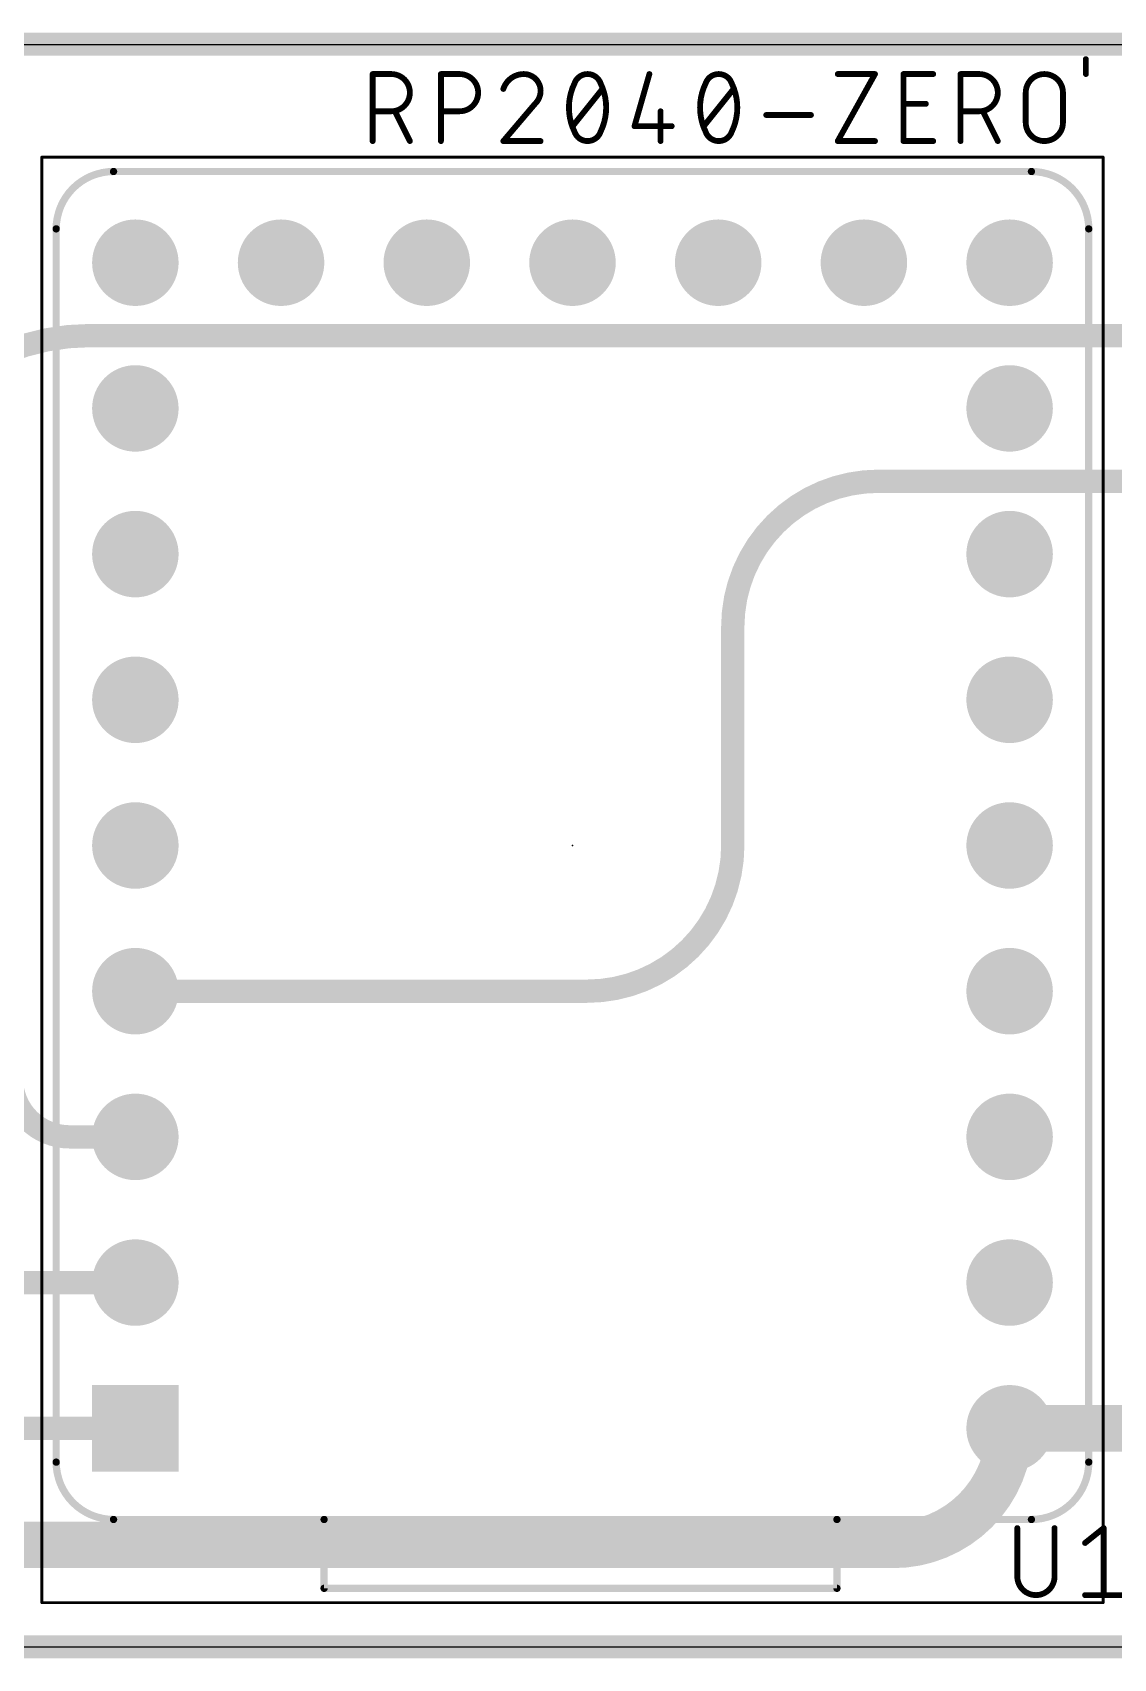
# Model space of a CAD drawing. Extents: x -0.2 to 50.5, y 11.2 to 39.6.
# Drawn here: x 13.45 to 32.29, y 11.23 to 39.57 of the extents above; entities that cross this region are included whole.
import ezdxf

# ---------------------------------------------------------------- set-up
doc = ezdxf.new("R2010")
doc.units = 0
for name, color, linetype in [('1', 12, 'CONTINUOUS'), ('17', 110, 'CONTINUOUS'), ('20', 31, 'CONTINUOUS'), ('21', 253, 'CONTINUOUS'), ('23', 53, 'CONTINUOUS'), ('25', 253, 'CONTINUOUS'), ('27', 253, 'CONTINUOUS'), ('39', 12, 'CONTINUOUS'), ('51', 253, 'CONTINUOUS')]:
    doc.layers.add(name, color=color, linetype=linetype)

# ---------------------------------------------------------------- blocks, each defined once
blk = doc.blocks.new('SQUAREP')
blk.add_solid([(-0.5, -0.5), (0.5, -0.5), (-0.5, 0.5), (0.5, 0.5)])
blk = doc.blocks.new('ROUNDP')
at = {"const_width": 0.5}
blk.add_lwpolyline([(0, -0.25, 1), (0, 0.25, 1), (0, -0.25)], format="xyb", dxfattribs=at)

msp = doc.modelspace()

# ---------------------------------------------------------------- linework, layer by layer
at = {"layer": '1'}
for points, const_width in [([(50.165, 39.37), (0, 39.37)], 0.4064), ([(36.56, 34.29), (14.453, 34.29)], 0.4064), ([(28.194, 31.75), (34.29, 31.75)], 0.4064), ([(25.654, 25.4), (25.654, 29.21)], 0.4064), ([(15.24, 22.86), (23.114, 22.86)], 0.4064), ([(14.097, 20.32), (15.24, 20.32)], 0.4064), ([(9.89, 17.78), (15.24, 17.78)], 0.4064), ([(30.48, 15.24), (34.6, 15.24)], 0.8128), ([(7.89, 15.24), (15.24, 15.24)], 0.4064), ([(5.89, 13.208), (28.448, 13.208)], 0.8128), ([(0, 11.43), (50.292, 11.43)], 0.4064)]:
    msp.add_lwpolyline(points, dxfattribs=dict(at, const_width=const_width))
for points, const_width in [([(14.453, 34.29, 0.4142), (10.541, 30.378)], 0.4064), ([(14.453, 34.3916, 1), (14.453, 34.1884)], 0.2032), ([(14.453, 34.1884, 1), (14.453, 34.3916)], 0.2032), ([(28.194, 31.75, 0.4142), (25.654, 29.21)], 0.4064), ([(28.194, 31.8516, 1), (28.194, 31.6484)], 0.2032), ([(28.194, 31.6484, 1), (28.194, 31.8516)], 0.2032), ([(25.7556, 29.21, 1), (25.5524, 29.21)], 0.2032), ([(25.5524, 29.21, 1), (25.7556, 29.21)], 0.2032), ([(23.114, 22.86, 0.4142), (25.654, 25.4)], 0.4064), ([(25.7556, 25.4, 1), (25.5524, 25.4)], 0.2032), ([(25.5524, 25.4, 1), (25.7556, 25.4)], 0.2032), ([(15.24, 22.9616, 1), (15.24, 22.7584)], 0.2032), ([(23.114, 22.9616, 1), (23.114, 22.7584)], 0.2032), ([(23.114, 22.7584, 1), (23.114, 22.9616)], 0.2032), ([(13.081, 21.336, 0.4142), (14.097, 20.32)], 0.4064), ([(14.097, 20.4216, 1), (14.097, 20.2184)], 0.2032), ([(14.097, 20.2184, 1), (14.097, 20.4216)], 0.2032), ([(15.24, 20.2184, 1), (15.24, 20.4216)], 0.2032), ([(15.24, 17.6784, 1), (15.24, 17.8816)], 0.2032), ([(28.448, 13.208, 0.4142), (30.48, 15.24)], 0.8128), ([(30.48, 15.4432, 1), (30.48, 15.0368)], 0.4064), ([(30.6832, 15.24, 1), (30.2768, 15.24)], 0.4064), ([(15.24, 15.1384, 1), (15.24, 15.3416)], 0.2032), ([(28.448, 13.4112, 1), (28.448, 13.0048)], 0.4064), ([(28.448, 13.0048, 1), (28.448, 13.4112)], 0.4064)]:
    msp.add_lwpolyline(points, format="xyb", dxfattribs=dict(at, const_width=const_width))
at = {"layer": '20'}
for p, q in [((50.47, 39.36), (0, 39.36)), ((0, 11.43), (50.47, 11.43))]:
    msp.add_line(p, q, dxfattribs=at)
at = {"layer": '21'}
for points, const_width in [([(14.86, 37.15, 0.4142), (13.86, 36.15)], 0.127), ([(14.86, 37.1818, 1), (14.86, 37.1182)], 0.0635), ([(14.86, 37.1182, 1), (14.86, 37.1818)], 0.0635), ([(30.86, 37.1818, 1), (30.86, 37.1182)], 0.0635), ([(31.86, 36.15, 0.4142), (30.86, 37.15)], 0.127), ([(30.86, 37.1182, 1), (30.86, 37.1818)], 0.0635), ([(13.8918, 36.15, 1), (13.8283, 36.15)], 0.0635), ([(13.8283, 36.15, 1), (13.8918, 36.15)], 0.0635), ([(31.8918, 36.15, 1), (31.8283, 36.15)], 0.0635), ([(31.8283, 36.15, 1), (31.8918, 36.15)], 0.0635), ([(13.86, 14.65, 0.4142), (14.86, 13.65)], 0.127), ([(13.8918, 14.65, 1), (13.8283, 14.65)], 0.0635), ([(13.8283, 14.65, 1), (13.8918, 14.65)], 0.0635), ([(30.86, 13.65, 0.4142), (31.86, 14.65)], 0.127), ([(31.8918, 14.65, 1), (31.8283, 14.65)], 0.0635), ([(31.8283, 14.65, 1), (31.8918, 14.65)], 0.0635), ([(14.86, 13.6818, 1), (14.86, 13.6182)], 0.0635), ([(14.86, 13.6182, 1), (14.86, 13.6818)], 0.0635), ([(30.86, 13.6818, 1), (30.86, 13.6182)], 0.0635), ([(30.86, 13.6182, 1), (30.86, 13.6818)], 0.0635)]:
    msp.add_lwpolyline(points, format="xyb", dxfattribs=dict(at, const_width=const_width))
at = {"layer": '21', "const_width": 0.127}
for points in [[(30.86, 37.15), (14.86, 37.15)], [(13.86, 36.15), (13.86, 14.65)], [(31.86, 14.65), (31.86, 36.15)], [(14.86, 13.65), (30.86, 13.65)]]:
    msp.add_lwpolyline(points, dxfattribs=at)
at = {"layer": '23'}
msp.add_point((22.86, 25.4), dxfattribs=at)
at = {"layer": '25', "const_width": 0.1016}
for points in [[(30.614, 13.5002), (30.614, 12.6564)], [(31.2631, 12.6564), (31.2631, 13.5002)], [(31.7951, 13.2406), (32.1196, 13.5002)], [(32.1196, 13.5002), (32.1196, 12.3318)], [(31.7951, 12.3318), (32.4442, 12.3318)]]:
    msp.add_lwpolyline(points, dxfattribs=at)
at = {"layer": '25'}
for points, const_width in [([(30.6394, 13.5002, 1), (30.5886, 13.5002)], 0.0508), ([(31.2885, 13.5002, 1), (31.2377, 13.5002)], 0.0508), ([(32.145, 13.5002, 1), (32.0942, 13.5002)], 0.0508), ([(32.1355, 13.4804, 1), (32.1038, 13.52)], 0.0508), ([(31.7792, 13.2604, 1), (31.811, 13.2207)], 0.0508), ([(30.614, 12.6564, 1), (31.2631, 12.6564)], 0.1016), ([(30.6394, 12.6564, 1), (30.5886, 12.6564)], 0.0508), ([(30.5886, 12.6564, 1), (30.6394, 12.6564)], 0.0508), ([(31.2885, 12.6564, 1), (31.2377, 12.6564)], 0.0508), ([(31.2377, 12.6564, 1), (31.2885, 12.6564)], 0.0508), ([(31.7951, 12.3572, 1), (31.7951, 12.3064)], 0.0508), ([(32.0942, 12.3318, 1), (32.145, 12.3318)], 0.0508)]:
    msp.add_lwpolyline(points, format="xyb", dxfattribs=dict(at, const_width=const_width))
at = {"layer": '27', "const_width": 0.1016}
for points in [[(31.8092, 38.8492), (31.8092, 39.1088)], [(19.3762, 37.6808), (19.3762, 38.8492)], [(19.3762, 38.8492), (19.7008, 38.8492)], [(20.5669, 37.6808), (20.5669, 38.8492)], [(20.5669, 38.8492), (20.8915, 38.8492)], [(24.2005, 38.8492), (23.9409, 37.9404)], [(27.4842, 38.8492), (28.1333, 38.8492)], [(28.1333, 38.8492), (27.4842, 37.6808)], [(28.6294, 37.6808), (28.6294, 38.8492)], [(28.6294, 38.8492), (29.1487, 38.8492)], [(29.6251, 37.6808), (29.6251, 38.8492)], [(29.6251, 38.8492), (29.9497, 38.8492)], [(22.8628, 37.9404), (23.3821, 38.5896)], [(25.1488, 37.9404), (25.6681, 38.5896)], [(30.7607, 38.0054), (30.7607, 38.5246)], [(31.4099, 38.5246), (31.4099, 38.0054)], [(22.2066, 38.3299), (21.6549, 37.6808)], [(28.6294, 38.3299), (29.0189, 38.3299)], [(19.7008, 38.2001), (19.3762, 38.2001)], [(20.0253, 37.6808), (19.7657, 38.2001)], [(20.8915, 38.2001), (20.5669, 38.2001)], [(23.9409, 37.9404), (24.59, 37.9404)], [(24.3952, 38.2001), (24.3952, 37.6808)], [(26.2381, 38.1352), (27.0171, 38.1352)], [(29.9497, 38.2001), (29.6251, 38.2001)], [(30.2742, 37.6808), (30.0146, 38.2001)], [(21.6549, 37.6808), (22.304, 37.6808)], [(27.4842, 37.6808), (28.1333, 37.6808)], [(29.1487, 37.6808), (28.6294, 37.6808)]]:
    msp.add_lwpolyline(points, dxfattribs=at)
at = {"layer": '27'}
for points, const_width in [([(31.8346, 39.1088, 1), (31.7838, 39.1088)], 0.0508), ([(19.4016, 38.8492, 1), (19.3508, 38.8492)], 0.0508), ([(19.3762, 38.8746, 1), (19.3762, 38.8238)], 0.0508), ([(19.7008, 38.2001, 1), (19.7008, 38.8492)], 0.1016), ([(19.7008, 38.8746, 1), (19.7008, 38.8238)], 0.0508), ([(19.7008, 38.8238, 1), (19.7008, 38.8746)], 0.0508), ([(20.5923, 38.8492, 1), (20.5415, 38.8492)], 0.0508), ([(20.5669, 38.8746, 1), (20.5669, 38.8238)], 0.0508), ([(20.8915, 38.2001, 1), (20.8915, 38.8492)], 0.1016), ([(20.8915, 38.8746, 1), (20.8915, 38.8238)], 0.0508), ([(20.8915, 38.8238, 1), (20.8915, 38.8746)], 0.0508), ([(22.0119, 38.8492, 0.3252), (21.6549, 38.5896)], 0.1016), ([(22.304, 38.5571, 0.4142), (22.0119, 38.8492)], 0.1016), ([(22.0119, 38.8746, 1), (22.0119, 38.8238)], 0.0508), ([(22.0119, 38.8238, 1), (22.0119, 38.8746)], 0.0508), ([(23.1224, 38.8492, 0.3205), (22.8952, 38.6869)], 0.1016), ([(23.3496, 38.6869, 0.3205), (23.1224, 38.8492)], 0.1016), ([(23.1224, 38.8746, 1), (23.1224, 38.8238)], 0.0508), ([(23.1224, 38.8238, 1), (23.1224, 38.8746)], 0.0508), ([(24.2249, 38.8422, 1), (24.1761, 38.8562)], 0.0508), ([(25.4084, 38.8492, 0.3205), (25.1812, 38.6869)], 0.1016), ([(25.6356, 38.6869, 0.3205), (25.4084, 38.8492)], 0.1016), ([(25.4084, 38.8746, 1), (25.4084, 38.8238)], 0.0508), ([(25.4084, 38.8238, 1), (25.4084, 38.8746)], 0.0508), ([(27.4842, 38.8746, 1), (27.4842, 38.8238)], 0.0508), ([(28.1555, 38.8369, 1), (28.1111, 38.8615)], 0.0508), ([(28.1333, 38.8238, 1), (28.1333, 38.8746)], 0.0508), ([(28.6548, 38.8492, 1), (28.604, 38.8492)], 0.0508), ([(28.6294, 38.8746, 1), (28.6294, 38.8238)], 0.0508), ([(29.1487, 38.8238, 1), (29.1487, 38.8746)], 0.0508), ([(29.6505, 38.8492, 1), (29.5997, 38.8492)], 0.0508), ([(29.6251, 38.8746, 1), (29.6251, 38.8238)], 0.0508), ([(29.9497, 38.2001, 1), (29.9497, 38.8492)], 0.1016), ([(29.9497, 38.8746, 1), (29.9497, 38.8238)], 0.0508), ([(29.9497, 38.8238, 1), (29.9497, 38.8746)], 0.0508), ([(31.4099, 38.5246, 1), (30.7607, 38.5246)], 0.1016), ([(31.7838, 38.8492, 1), (31.8346, 38.8492)], 0.0508), ([(21.6307, 38.5974, 1), (21.679, 38.5817)], 0.0508), ([(22.2066, 38.3299, 0.2053), (22.304, 38.5571)], 0.1016), ([(22.3294, 38.5571, 1), (22.2786, 38.5571)], 0.0508), ([(22.2786, 38.5571, 1), (22.3294, 38.5571)], 0.0508), ([(22.8952, 38.6869, 0.1139), (22.7979, 38.265)], 0.1016), ([(22.8712, 38.6952, 1), (22.9193, 38.6787)], 0.0508), ([(22.9181, 38.6758, 1), (22.8724, 38.6981)], 0.0508), ([(23.447, 38.265, 0.1139), (23.3496, 38.6869)], 0.1016), ([(23.3724, 38.6981, 1), (23.3268, 38.6758)], 0.0508), ([(23.3256, 38.6787, 1), (23.3736, 38.6952)], 0.0508), ([(23.4019, 38.5737, 1), (23.3622, 38.6054)], 0.0508), ([(25.1812, 38.6869, 0.1139), (25.0839, 38.265)], 0.1016), ([(25.1572, 38.6952, 1), (25.2052, 38.6787)], 0.0508), ([(25.2041, 38.6758, 1), (25.1584, 38.6981)], 0.0508), ([(25.733, 38.265, 0.1139), (25.6356, 38.6869)], 0.1016), ([(25.6584, 38.6981, 1), (25.6128, 38.6758)], 0.0508), ([(25.6116, 38.6787, 1), (25.6596, 38.6952)], 0.0508), ([(25.6879, 38.5737, 1), (25.6482, 38.6054)], 0.0508), ([(30.7861, 38.5246, 1), (30.7353, 38.5246)], 0.0508), ([(31.4353, 38.5246, 1), (31.3845, 38.5246)], 0.0508), ([(22.1891, 38.3483, 1), (22.2241, 38.3115)], 0.0508), ([(22.226, 38.3135, 1), (22.1873, 38.3464)], 0.0508), ([(22.7979, 38.265, 0.1139), (22.8952, 37.8431)], 0.1016), ([(22.8233, 38.265, 1), (22.7725, 38.265)], 0.0508), ([(22.7725, 38.265, 1), (22.8233, 38.265)], 0.0508), ([(23.3496, 37.8431, 0.1139), (23.447, 38.265)], 0.1016), ([(23.4724, 38.265, 1), (23.4216, 38.265)], 0.0508), ([(23.4216, 38.265, 1), (23.4724, 38.265)], 0.0508), ([(25.0839, 38.265, 0.1139), (25.1812, 37.8431)], 0.1016), ([(25.1093, 38.265, 1), (25.0585, 38.265)], 0.0508), ([(25.0585, 38.265, 1), (25.1093, 38.265)], 0.0508), ([(25.6356, 37.8431, 0.1139), (25.733, 38.265)], 0.1016), ([(25.7584, 38.265, 1), (25.7076, 38.265)], 0.0508), ([(25.7076, 38.265, 1), (25.7584, 38.265)], 0.0508), ([(28.6294, 38.3553, 1), (28.6294, 38.3045)], 0.0508), ([(29.0189, 38.3045, 1), (29.0189, 38.3553)], 0.0508), ([(30.7353, 38.5246, 1), (30.7861, 38.5246)], 0.0508), ([(31.3845, 38.5246, 1), (31.4353, 38.5246)], 0.0508), ([(19.3762, 38.2255, 1), (19.3762, 38.1747)], 0.0508), ([(19.7008, 38.2255, 1), (19.7008, 38.1747)], 0.0508), ([(19.7008, 38.1747, 1), (19.7008, 38.2255)], 0.0508), ([(19.7884, 38.2114, 1), (19.743, 38.1887)], 0.0508), ([(20.5669, 38.2255, 1), (20.5669, 38.1747)], 0.0508), ([(20.8915, 38.2255, 1), (20.8915, 38.1747)], 0.0508), ([(20.8915, 38.1747, 1), (20.8915, 38.2255)], 0.0508), ([(23.9409, 37.9658, 1), (23.9409, 37.915)], 0.0508), ([(24.4206, 38.2001, 1), (24.3698, 38.2001)], 0.0508), ([(24.59, 37.915, 1), (24.59, 37.9658)], 0.0508), ([(26.2381, 38.1606, 1), (26.2381, 38.1098)], 0.0508), ([(27.0171, 38.1098, 1), (27.0171, 38.1606)], 0.0508), ([(29.6251, 38.2255, 1), (29.6251, 38.1747)], 0.0508), ([(29.9497, 38.2255, 1), (29.9497, 38.1747)], 0.0508), ([(29.9497, 38.1747, 1), (29.9497, 38.2255)], 0.0508), ([(30.0373, 38.2114, 1), (29.9919, 38.1887)], 0.0508), ([(30.7607, 38.0054, 1), (31.4099, 38.0054)], 0.1016), ([(30.7861, 38.0054, 1), (30.7353, 38.0054)], 0.0508), ([(30.7353, 38.0054, 1), (30.7861, 38.0054)], 0.0508), ([(31.4353, 38.0054, 1), (31.3845, 38.0054)], 0.0508), ([(31.3845, 38.0054, 1), (31.4353, 38.0054)], 0.0508), ([(19.3508, 37.6808, 1), (19.4016, 37.6808)], 0.0508), ([(20.0026, 37.6694, 1), (20.0481, 37.6922)], 0.0508), ([(20.5415, 37.6808, 1), (20.5923, 37.6808)], 0.0508), ([(21.6355, 37.6973, 1), (21.6742, 37.6643)], 0.0508), ([(21.6549, 37.7062, 1), (21.6549, 37.6554)], 0.0508), ([(22.304, 37.6554, 1), (22.304, 37.7062)], 0.0508), ([(22.8429, 37.9563, 1), (22.8826, 37.9246)], 0.0508), ([(22.8952, 37.8431, 0.3205), (23.1224, 37.6808)], 0.1016), ([(22.9193, 37.8513, 1), (22.8712, 37.8348)], 0.0508), ([(22.8724, 37.8319, 1), (22.9181, 37.8542)], 0.0508), ([(23.1224, 37.6808, 0.3205), (23.3496, 37.8431)], 0.1016), ([(23.1224, 37.7062, 1), (23.1224, 37.6554)], 0.0508), ([(23.1224, 37.6554, 1), (23.1224, 37.7062)], 0.0508), ([(23.3268, 37.8542, 1), (23.3724, 37.8319)], 0.0508), ([(23.3736, 37.8348, 1), (23.3256, 37.8513)], 0.0508), ([(23.9164, 37.9474, 1), (23.9653, 37.9335)], 0.0508), ([(24.3698, 37.6808, 1), (24.4206, 37.6808)], 0.0508), ([(25.1289, 37.9563, 1), (25.1686, 37.9246)], 0.0508), ([(25.1812, 37.8431, 0.3205), (25.4084, 37.6808)], 0.1016), ([(25.2052, 37.8513, 1), (25.1572, 37.8348)], 0.0508), ([(25.1584, 37.8319, 1), (25.2041, 37.8542)], 0.0508), ([(25.4084, 37.6808, 0.3205), (25.6356, 37.8431)], 0.1016), ([(25.4084, 37.7062, 1), (25.4084, 37.6554)], 0.0508), ([(25.4084, 37.6554, 1), (25.4084, 37.7062)], 0.0508), ([(25.6128, 37.8542, 1), (25.6584, 37.8319)], 0.0508), ([(25.6596, 37.8348, 1), (25.6116, 37.8513)], 0.0508), ([(27.4619, 37.6931, 1), (27.5064, 37.6685)], 0.0508), ([(27.4842, 37.7062, 1), (27.4842, 37.6554)], 0.0508), ([(28.1333, 37.6554, 1), (28.1333, 37.7062)], 0.0508), ([(28.6294, 37.7062, 1), (28.6294, 37.6554)], 0.0508), ([(28.604, 37.6808, 1), (28.6548, 37.6808)], 0.0508), ([(29.1487, 37.6554, 1), (29.1487, 37.7062)], 0.0508), ([(29.5997, 37.6808, 1), (29.6505, 37.6808)], 0.0508), ([(30.2515, 37.6694, 1), (30.2969, 37.6922)], 0.0508)]:
    msp.add_lwpolyline(points, format="xyb", dxfattribs=dict(at, const_width=const_width))
at = {"layer": '39', "const_width": 0.05}
for points in [[(32.11, 37.4), (13.61, 37.4)], [(13.61, 37.4), (13.61, 12.2)], [(32.11, 12.2), (32.11, 37.4)], [(13.61, 12.2), (32.11, 12.2)]]:
    msp.add_lwpolyline(points, dxfattribs=at)
at = {"layer": '39', "const_width": 0.025}
for points in [[(13.61, 37.4125, 1), (13.61, 37.3875)], [(13.6225, 37.4, 1), (13.5975, 37.4)], [(32.1225, 37.4, 1), (32.0975, 37.4)], [(32.11, 37.3875, 1), (32.11, 37.4125)], [(13.61, 12.2125, 1), (13.61, 12.1875)], [(13.5975, 12.2, 1), (13.6225, 12.2)], [(32.0975, 12.2, 1), (32.1225, 12.2)], [(32.11, 12.1875, 1), (32.11, 12.2125)]]:
    msp.add_lwpolyline(points, format="xyb", dxfattribs=at)
at = {"layer": '51'}
for points, const_width in [([(14.86, 37.15, 0.4142), (13.86, 36.15)], 0.127), ([(14.86, 37.1818, 1), (14.86, 37.1182)], 0.0635), ([(14.86, 37.1182, 1), (14.86, 37.1818)], 0.0635), ([(30.86, 37.1818, 1), (30.86, 37.1182)], 0.0635), ([(31.86, 36.15, 0.4142), (30.86, 37.15)], 0.127), ([(30.86, 37.1182, 1), (30.86, 37.1818)], 0.0635), ([(13.8918, 36.15, 1), (13.8283, 36.15)], 0.0635), ([(13.8283, 36.15, 1), (13.8918, 36.15)], 0.0635), ([(31.8918, 36.15, 1), (31.8283, 36.15)], 0.0635), ([(31.8283, 36.15, 1), (31.8918, 36.15)], 0.0635), ([(13.86, 14.65, 0.4142), (14.86, 13.65)], 0.127), ([(13.8918, 14.65, 1), (13.8283, 14.65)], 0.0635), ([(13.8283, 14.65, 1), (13.8918, 14.65)], 0.0635), ([(30.86, 13.65, 0.4142), (31.86, 14.65)], 0.127), ([(31.8918, 14.65, 1), (31.8283, 14.65)], 0.0635), ([(31.8283, 14.65, 1), (31.8918, 14.65)], 0.0635), ([(14.86, 13.6818, 1), (14.86, 13.6182)], 0.0635), ([(14.86, 13.6182, 1), (14.86, 13.6818)], 0.0635), ([(18.53, 13.6818, 1), (18.53, 13.6182)], 0.0635), ([(18.5617, 13.65, 1), (18.4983, 13.65)], 0.0635), ([(18.53, 13.6182, 1), (18.53, 13.6818)], 0.0635), ([(27.47, 13.6818, 1), (27.47, 13.6182)], 0.0635), ([(27.5018, 13.65, 1), (27.4383, 13.65)], 0.0635), ([(27.47, 13.6182, 1), (27.47, 13.6818)], 0.0635), ([(30.86, 13.6818, 1), (30.86, 13.6182)], 0.0635), ([(30.86, 13.6182, 1), (30.86, 13.6818)], 0.0635), ([(18.53, 12.4818, 1), (18.53, 12.4183)], 0.0635), ([(18.4983, 12.45, 1), (18.5617, 12.45)], 0.0635), ([(27.4383, 12.45, 1), (27.5018, 12.45)], 0.0635), ([(27.47, 12.4183, 1), (27.47, 12.4818)], 0.0635)]:
    msp.add_lwpolyline(points, format="xyb", dxfattribs=dict(at, const_width=const_width))
at = {"layer": '51', "const_width": 0.127}
for points in [[(30.86, 37.15), (14.86, 37.15)], [(13.86, 36.15), (13.86, 14.65)], [(31.86, 14.65), (31.86, 36.15)], [(14.86, 13.65), (18.53, 13.65)], [(18.53, 13.65), (27.47, 13.65)], [(18.53, 12.45), (18.53, 13.65)], [(27.47, 13.65), (30.86, 13.65)], [(27.47, 12.45), (27.47, 13.65)], [(27.47, 12.45), (18.53, 12.45)]]:
    msp.add_lwpolyline(points, dxfattribs=at)

# ---------------------------------------------------------------- block references
at = {"layer": '17', "xscale": 1.508, "yscale": 1.508, "rotation": 180}
for name, p in [('ROUNDP', (15.24, 35.56)), ('ROUNDP', (15.24, 35.56)), ('ROUNDP', (17.78, 35.56)), ('ROUNDP', (17.78, 35.56)), ('ROUNDP', (20.32, 35.56)), ('ROUNDP', (20.32, 35.56)), ('ROUNDP', (22.86, 35.56)), ('ROUNDP', (22.86, 35.56)), ('ROUNDP', (25.4, 35.56)), ('ROUNDP', (25.4, 35.56)), ('ROUNDP', (27.94, 35.56)), ('ROUNDP', (27.94, 35.56)), ('ROUNDP', (30.48, 35.56)), ('ROUNDP', (30.48, 35.56)), ('ROUNDP', (15.24, 33.02)), ('ROUNDP', (15.24, 33.02)), ('ROUNDP', (30.48, 33.02)), ('ROUNDP', (30.48, 33.02)), ('ROUNDP', (15.24, 30.48)), ('ROUNDP', (15.24, 30.48)), ('ROUNDP', (30.48, 30.48)), ('ROUNDP', (30.48, 30.48)), ('ROUNDP', (15.24, 27.94)), ('ROUNDP', (15.24, 27.94)), ('ROUNDP', (30.48, 27.94)), ('ROUNDP', (30.48, 27.94)), ('ROUNDP', (15.24, 25.4)), ('ROUNDP', (15.24, 25.4)), ('ROUNDP', (30.48, 25.4)), ('ROUNDP', (30.48, 25.4)), ('ROUNDP', (15.24, 22.86)), ('ROUNDP', (15.24, 22.86)), ('ROUNDP', (30.48, 22.86)), ('ROUNDP', (30.48, 22.86)), ('ROUNDP', (15.24, 20.32)), ('ROUNDP', (15.24, 20.32)), ('ROUNDP', (30.48, 20.32)), ('ROUNDP', (30.48, 20.32)), ('ROUNDP', (15.24, 17.78)), ('ROUNDP', (15.24, 17.78)), ('ROUNDP', (30.48, 17.78)), ('ROUNDP', (30.48, 17.78)), ('SQUAREP', (15.24, 15.24)), ('SQUAREP', (15.24, 15.24)), ('ROUNDP', (30.48, 15.24)), ('ROUNDP', (30.48, 15.24))]:
    msp.add_blockref(name, p, dxfattribs=at)

doc.saveas('drawing.dxf')
